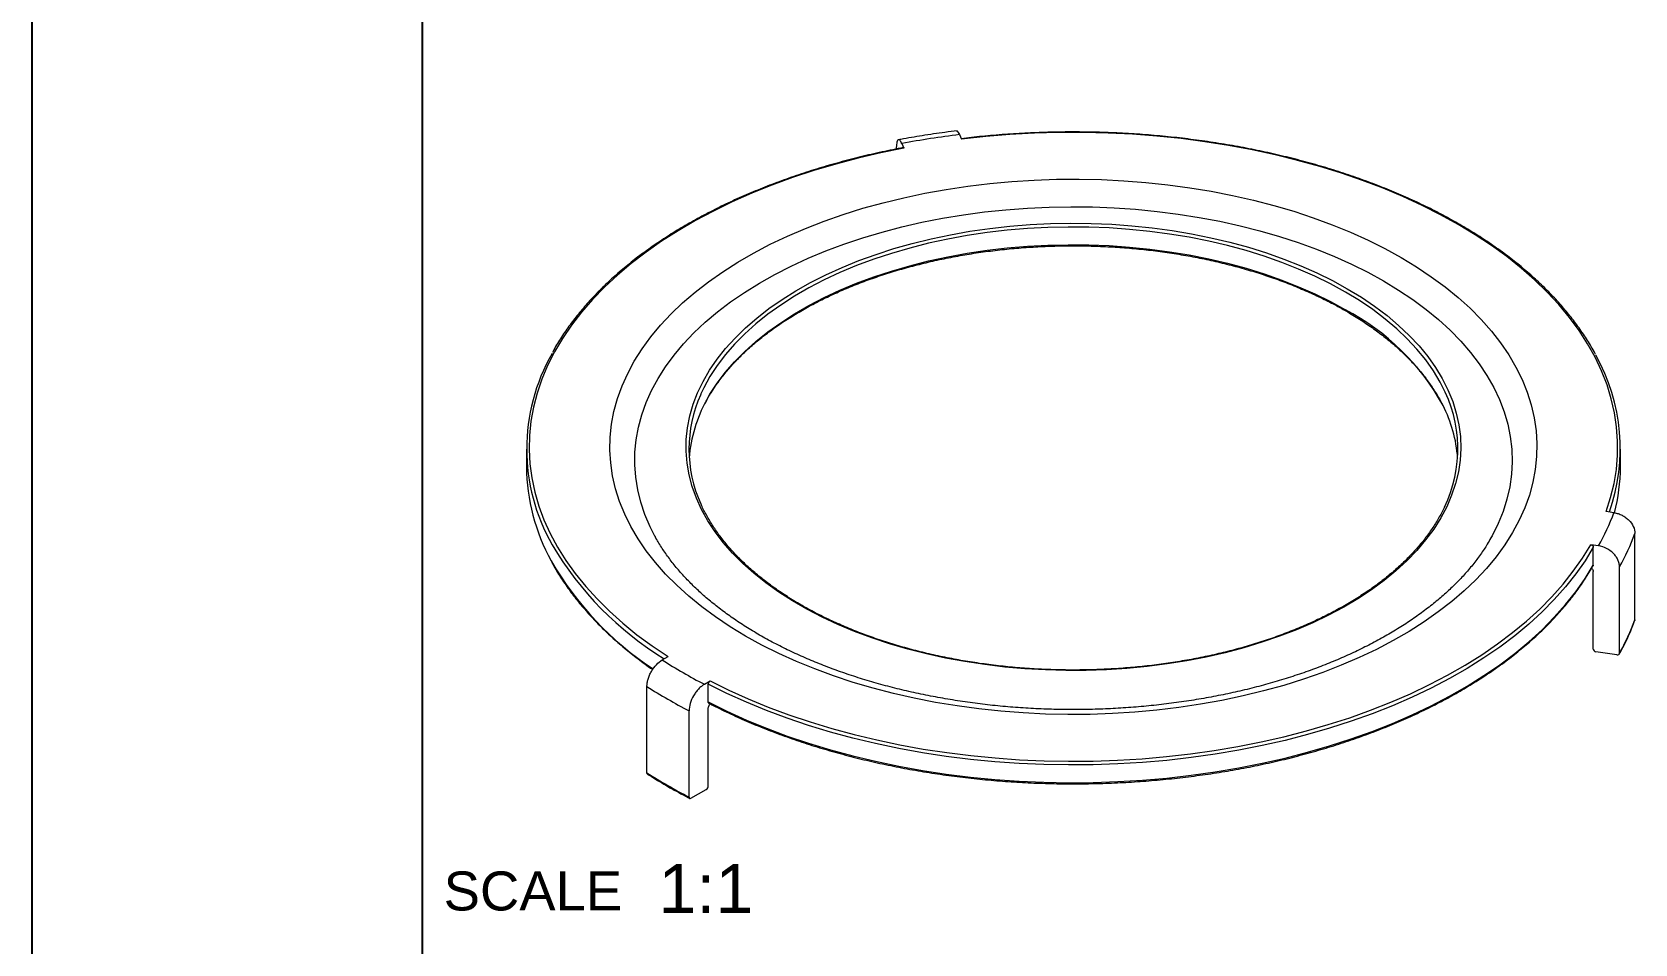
# Model space of a CAD drawing. Header units: millimetres. Extents: x 4510 to 4691, y 1198 to 1451.
# Drawn here: x 4510.4 to 4584.4, y 1249.2 to 1291.3 of the extents above; entities that cross this region are included whole.
import ezdxf
from ezdxf.enums import TextEntityAlignment as Align

# ---------------------------------------------------------------- set-up
doc = ezdxf.new("R2010")
doc.units = ezdxf.units.MM
doc.styles.get("Standard").update_dxf_attribs({"font": 'arial.ttf'})

msp = doc.modelspace()

# ---------------------------------------------------------------- linework, layer by layer
at = {"color": 135, "lineweight": 25}
msp.add_line((4510.431, 1197.901), (4510.431, 1450.801), dxfattribs=at)
msp.add_line((4528.431, 1446.301), (4528.431, 1202.401))
at = {"color": 7, "linetype": 'Continuous', "lineweight": 15}
for p, q in [((4550.579, 1286.163), (4550.676, 1285.953)), ((4553.235, 1286.574), (4553.332, 1286.364)), ((4533.247, 1272.068), (4533.247, 1271.251)), ((4583.747, 1271.251), (4583.747, 1272.068)), ((4583.449, 1269.132), (4583.086, 1269.188)), ((4584.416, 1264.185), (4584.416, 1268.166)), ((4582.737, 1267.598), (4582.374, 1267.655)), ((4582.495, 1266.717), (4582.495, 1267.534)), ((4583.704, 1262.652), (4583.704, 1266.632)), ((4582.495, 1262.839), (4582.495, 1266.411)), ((4584.416, 1264.185), (4584.41, 1264.157)), ((4539.52, 1262.337), (4539.786, 1262.49)), ((4583.583, 1262.568), (4582.616, 1262.718)), ((4538.812, 1257.131), (4538.812, 1261.112)), ((4541.465, 1261.214), (4541.73, 1261.368)), ((4541.642, 1260.398), (4541.642, 1261.214)), ((4540.757, 1256.008), (4540.757, 1259.989)), ((4541.642, 1256.519), (4541.642, 1260.092)), ((4540.845, 1255.957), (4541.553, 1256.366))]:
    msp.add_line(p, q, dxfattribs=at)
at = {"color": 7, "linetype": 'Continuous', "lineweight": 15, "flags": 128}
for points in [[(4583.086, 1269.188), (4583.294, 1269.831), (4583.451, 1270.479), (4583.558, 1271.13), (4583.613, 1271.784), (4583.618, 1272.438), (4583.572, 1273.092), (4583.474, 1273.744), (4583.326, 1274.392), (4583.127, 1275.036), (4582.878, 1275.675), (4582.579, 1276.306), (4582.232, 1276.929), (4581.836, 1277.542), (4581.392, 1278.144), (4580.902, 1278.734), (4580.367, 1279.31), (4579.787, 1279.872), (4579.163, 1280.419), (4578.498, 1280.948), (4577.792, 1281.46), (4577.047, 1281.953), (4576.263, 1282.426), (4575.444, 1282.878), (4574.59, 1283.308), (4573.704, 1283.716), (4572.787, 1284.1), (4571.84, 1284.46), (4570.866, 1284.795), (4569.868, 1285.104), (4568.846, 1285.387), (4567.803, 1285.643), (4566.741, 1285.871), (4565.662, 1286.072), (4564.569, 1286.244), (4563.463, 1286.388), (4562.347, 1286.503), (4561.224, 1286.588), (4560.095, 1286.645), (4558.962, 1286.672), (4557.829, 1286.669), (4556.697, 1286.637), (4555.569, 1286.575), (4554.447, 1286.484), (4553.332, 1286.364)], [(4550.676, 1285.953), (4549.607, 1285.736), (4548.557, 1285.491), (4547.526, 1285.218), (4546.518, 1284.919), (4545.534, 1284.594), (4544.577, 1284.244), (4543.648, 1283.87), (4542.749, 1283.471), (4541.882, 1283.05), (4541.049, 1282.606), (4540.252, 1282.141), (4539.491, 1281.656), (4538.77, 1281.152), (4538.088, 1280.629), (4537.448, 1280.089), (4536.851, 1279.533), (4536.298, 1278.962), (4535.79, 1278.377), (4535.328, 1277.78), (4534.913, 1277.171), (4534.546, 1276.552), (4534.228, 1275.924), (4533.96, 1275.288), (4533.741, 1274.646), (4533.573, 1273.999), (4533.455, 1273.348), (4533.389, 1272.695), (4533.373, 1272.041), (4533.409, 1271.387), (4533.496, 1270.735), (4533.633, 1270.085), (4533.821, 1269.44), (4534.06, 1268.801), (4534.348, 1268.168), (4534.685, 1267.543), (4535.07, 1266.928), (4535.504, 1266.323), (4535.984, 1265.731), (4536.51, 1265.151), (4537.08, 1264.586), (4537.695, 1264.036), (4538.351, 1263.503), (4539.049, 1262.987), (4539.786, 1262.49)], [(4573.626, 1280.903), (4574.34, 1280.471), (4575.016, 1280.02), (4575.654, 1279.55), (4576.251, 1279.063), (4576.807, 1278.56), (4577.321, 1278.041), (4577.79, 1277.51), (4578.215, 1276.965), (4578.593, 1276.41), (4578.924, 1275.844), (4579.208, 1275.27), (4579.443, 1274.689), (4579.63, 1274.102), (4579.767, 1273.51), (4579.854, 1272.915), (4579.891, 1272.319), (4579.879, 1271.722), (4579.817, 1271.126), (4579.704, 1270.533), (4579.543, 1269.943), (4579.332, 1269.359), (4579.072, 1268.781), (4578.764, 1268.211), (4578.41, 1267.651), (4578.008, 1267.101), (4577.561, 1266.562), (4577.069, 1266.037), (4576.535, 1265.526), (4575.958, 1265.031), (4575.34, 1264.552), (4574.683, 1264.091), (4573.988, 1263.649), (4573.256, 1263.227), (4572.491, 1262.826), (4571.692, 1262.447), (4570.863, 1262.09), (4570.005, 1261.757), (4569.12, 1261.448), (4568.211, 1261.164), (4567.278, 1260.906), (4566.326, 1260.675), (4565.354, 1260.47), (4564.367, 1260.292), (4563.366, 1260.142), (4562.354, 1260.021), (4561.333, 1259.927), (4560.305, 1259.862), (4559.273, 1259.826), (4558.239, 1259.819), (4557.206, 1259.841), (4556.175, 1259.891), (4555.15, 1259.97), (4554.133, 1260.078), (4553.126, 1260.214), (4552.132, 1260.378), (4551.153, 1260.569), (4550.19, 1260.787), (4549.247, 1261.032), (4548.326, 1261.303), (4547.429, 1261.6), (4546.557, 1261.921), (4545.713, 1262.266), (4544.899, 1262.634), (4544.117, 1263.024), (4543.368, 1263.436), (4542.655, 1263.868), (4541.979, 1264.32), (4541.341, 1264.789), (4540.744, 1265.277), (4540.187, 1265.78), (4539.674, 1266.298), (4539.205, 1266.83), (4538.78, 1267.374), (4538.402, 1267.93), (4538.071, 1268.495), (4537.787, 1269.069), (4537.552, 1269.65), (4537.365, 1270.238), (4537.228, 1270.829), (4537.141, 1271.424), (4537.103, 1272.02), (4537.116, 1272.617), (4537.178, 1273.213), (4537.29, 1273.807), (4537.452, 1274.396), (4537.663, 1274.98), (4537.923, 1275.558), (4538.23, 1276.128), (4538.585, 1276.689), (4538.987, 1277.239), (4539.434, 1277.777), (4539.925, 1278.302), (4540.46, 1278.813), (4541.037, 1279.308), (4541.655, 1279.787), (4542.312, 1280.248), (4543.007, 1280.69), (4543.738, 1281.112), (4544.504, 1281.513), (4545.302, 1281.893), (4546.131, 1282.249), (4546.989, 1282.582), (4547.874, 1282.891), (4548.784, 1283.175), (4549.716, 1283.433), (4550.669, 1283.665), (4551.64, 1283.87), (4552.628, 1284.047), (4553.628, 1284.197), (4554.641, 1284.319), (4555.662, 1284.412), (4556.69, 1284.477), (4557.722, 1284.513), (4558.756, 1284.52), (4559.789, 1284.499), (4560.82, 1284.448), (4561.844, 1284.369), (4562.861, 1284.261), (4563.868, 1284.126), (4564.863, 1283.962), (4565.842, 1283.771), (4566.804, 1283.552), (4567.747, 1283.307), (4568.669, 1283.036), (4569.566, 1282.74), (4570.438, 1282.419), (4571.282, 1282.074), (4572.096, 1281.706), (4572.878, 1281.315), (4573.626, 1280.903)], [(4539.179, 1268.052), (4538.959, 1268.485), (4538.72, 1269.047), (4538.529, 1269.614), (4538.387, 1270.187), (4538.294, 1270.763), (4538.251, 1271.34), (4538.257, 1271.919), (4538.313, 1272.496), (4538.418, 1273.071), (4538.572, 1273.643), (4538.775, 1274.209), (4539.026, 1274.769), (4539.325, 1275.321), (4539.671, 1275.863), (4540.063, 1276.396), (4540.5, 1276.916), (4540.981, 1277.423), (4541.505, 1277.916), (4542.071, 1278.393), (4542.676, 1278.854), (4543.321, 1279.297), (4544.002, 1279.721), (4544.72, 1280.124), (4545.47, 1280.507), (4546.253, 1280.868), (4547.066, 1281.206), (4547.906, 1281.521), (4548.773, 1281.811), (4549.663, 1282.076), (4550.575, 1282.316), (4551.506, 1282.529), (4552.455, 1282.715), (4553.418, 1282.874), (4554.393, 1283.005), (4555.379, 1283.108), (4556.372, 1283.183), (4557.371, 1283.229), (4558.372, 1283.247), (4559.374, 1283.236), (4560.373, 1283.197), (4561.368, 1283.129), (4562.356, 1283.033), (4563.334, 1282.909), (4564.301, 1282.757), (4565.253, 1282.578), (4566.189, 1282.371), (4567.106, 1282.138), (4568.002, 1281.88), (4568.874, 1281.596), (4569.722, 1281.287), (4570.541, 1280.955), (4571.332, 1280.6), (4572.091, 1280.222), (4572.816, 1279.823)], [(4571.14, 1279.466), (4571.789, 1279.071), (4572.402, 1278.656), (4572.975, 1278.224), (4573.509, 1277.774), (4574, 1277.309), (4574.449, 1276.829), (4574.853, 1276.337), (4575.211, 1275.833), (4575.523, 1275.319), (4575.787, 1274.795), (4576.003, 1274.265), (4576.171, 1273.729), (4576.289, 1273.188), (4576.357, 1272.645), (4576.376, 1272.1), (4576.345, 1271.555), (4576.264, 1271.012), (4576.133, 1270.473), (4575.954, 1269.938), (4575.726, 1269.409), (4575.449, 1268.888), (4575.126, 1268.376), (4574.756, 1267.875), (4574.341, 1267.385), (4573.882, 1266.909), (4573.379, 1266.448), (4572.836, 1266.003), (4572.252, 1265.574), (4571.63, 1265.164), (4570.972, 1264.774), (4570.278, 1264.404), (4569.552, 1264.056), (4568.795, 1263.731), (4568.009, 1263.429), (4567.197, 1263.151), (4566.361, 1262.899), (4565.502, 1262.672), (4564.625, 1262.472), (4563.73, 1262.299), (4562.82, 1262.153), (4561.899, 1262.035), (4560.967, 1261.946), (4560.029, 1261.885), (4559.087, 1261.852), (4558.143, 1261.849), (4557.201, 1261.874), (4556.261, 1261.928), (4555.328, 1262.01), (4554.404, 1262.121), (4553.491, 1262.26), (4552.592, 1262.426), (4551.71, 1262.619), (4550.847, 1262.84), (4550.004, 1263.086), (4549.186, 1263.357), (4548.393, 1263.653), (4547.629, 1263.973), (4546.895, 1264.315), (4546.193, 1264.68), (4545.526, 1265.065), (4544.895, 1265.47), (4544.301, 1265.894), (4543.747, 1266.335), (4543.235, 1266.793), (4542.765, 1267.265), (4542.338, 1267.751), (4541.957, 1268.25), (4541.622, 1268.759), (4541.334, 1269.278), (4541.093, 1269.805), (4540.902, 1270.338), (4540.759, 1270.877), (4540.666, 1271.419), (4540.622, 1271.964), (4540.628, 1272.509), (4540.684, 1273.052), (4540.79, 1273.594), (4540.945, 1274.131), (4541.149, 1274.663), (4541.401, 1275.189), (4541.701, 1275.705), (4542.048, 1276.212), (4542.441, 1276.707), (4542.878, 1277.19), (4543.359, 1277.659), (4543.882, 1278.113), (4544.446, 1278.55), (4545.049, 1278.969), (4545.689, 1279.369), (4546.366, 1279.749), (4547.076, 1280.108), (4547.817, 1280.445), (4548.589, 1280.759), (4549.388, 1281.049), (4550.213, 1281.314), (4551.061, 1281.554), (4551.929, 1281.767), (4552.816, 1281.954), (4553.718, 1282.114), (4554.634, 1282.245), (4555.561, 1282.349), (4556.496, 1282.424), (4557.436, 1282.471), (4558.379, 1282.489), (4559.323, 1282.478), (4560.264, 1282.439), (4561.201, 1282.371), (4562.13, 1282.274), (4563.049, 1282.149), (4563.955, 1281.997), (4564.846, 1281.817), (4565.719, 1281.61), (4566.572, 1281.377), (4567.403, 1281.118), (4568.208, 1280.834), (4568.987, 1280.526), (4569.737, 1280.195), (4570.455, 1279.841), (4571.14, 1279.466)], [(4572.816, 1279.823), (4573.507, 1279.405), (4574.161, 1278.966), (4574.776, 1278.51), (4575.352, 1278.037), (4575.886, 1277.548), (4576.378, 1277.044), (4576.827, 1276.527), (4577.23, 1275.997), (4577.587, 1275.457), (4577.898, 1274.907), (4578.161, 1274.35), (4578.376, 1273.785), (4578.543, 1273.214), (4578.66, 1272.64), (4578.728, 1272.063), (4578.747, 1271.485), (4578.716, 1270.907), (4578.636, 1270.331), (4578.506, 1269.757), (4578.327, 1269.188), (4578.1, 1268.625), (4577.825, 1268.069), (4577.768, 1267.965)], [(4582.495, 1267.534), (4582.116, 1266.914), (4581.689, 1266.304), (4581.215, 1265.706), (4580.695, 1265.121), (4580.13, 1264.55), (4579.52, 1263.994), (4578.868, 1263.455), (4578.174, 1262.933), (4577.441, 1262.43), (4576.668, 1261.946), (4575.859, 1261.484), (4575.014, 1261.042), (4574.136, 1260.623), (4573.226, 1260.228), (4572.286, 1259.856), (4571.317, 1259.51), (4570.323, 1259.189), (4569.305, 1258.894), (4568.264, 1258.626), (4567.204, 1258.385), (4566.126, 1258.172), (4565.033, 1257.988), (4563.926, 1257.832), (4562.808, 1257.705), (4561.681, 1257.607), (4560.548, 1257.539), (4559.411, 1257.501), (4558.272, 1257.492), (4557.133, 1257.512), (4555.997, 1257.563), (4554.866, 1257.643), (4553.743, 1257.752), (4552.629, 1257.89), (4551.527, 1258.058), (4550.439, 1258.253), (4549.368, 1258.477), (4548.316, 1258.729), (4547.284, 1259.007), (4546.275, 1259.313), (4545.29, 1259.644), (4544.333, 1260.001), (4543.405, 1260.382), (4542.507, 1260.787), (4541.642, 1261.214)], [(4541.73, 1261.368), (4542.591, 1260.942), (4543.484, 1260.539), (4544.408, 1260.16), (4545.361, 1259.806), (4546.34, 1259.476), (4547.344, 1259.173), (4548.37, 1258.896), (4549.418, 1258.646), (4550.483, 1258.423), (4551.565, 1258.228), (4552.661, 1258.062), (4553.769, 1257.924), (4554.887, 1257.816), (4556.012, 1257.736), (4557.142, 1257.686), (4558.275, 1257.666), (4559.408, 1257.675), (4560.539, 1257.713), (4561.666, 1257.781), (4562.787, 1257.878), (4563.899, 1258.005), (4565, 1258.16), (4566.088, 1258.343), (4567.16, 1258.555), (4568.215, 1258.794), (4569.25, 1259.061), (4570.263, 1259.354), (4571.252, 1259.673), (4572.216, 1260.018), (4573.151, 1260.388), (4574.056, 1260.781), (4574.93, 1261.198), (4575.77, 1261.637), (4576.576, 1262.097), (4577.344, 1262.578), (4578.074, 1263.078), (4578.765, 1263.597), (4579.414, 1264.134), (4580.02, 1264.686), (4580.583, 1265.254), (4581.1, 1265.836), (4581.572, 1266.431), (4581.997, 1267.038), (4582.374, 1267.655)], [(4541.642, 1260.398), (4542.507, 1259.97), (4543.405, 1259.565), (4544.333, 1259.184), (4545.29, 1258.827), (4546.275, 1258.496), (4547.284, 1258.191), (4548.316, 1257.912), (4549.368, 1257.661), (4550.439, 1257.437), (4551.527, 1257.241), (4552.629, 1257.074), (4553.743, 1256.935), (4554.866, 1256.826), (4555.997, 1256.746), (4557.133, 1256.696), (4558.272, 1256.675), (4559.411, 1256.684), (4560.548, 1256.723), (4561.681, 1256.791), (4562.808, 1256.889), (4563.926, 1257.015), (4565.033, 1257.171), (4566.126, 1257.356), (4567.204, 1257.569), (4568.264, 1257.809), (4569.305, 1258.077), (4570.323, 1258.372), (4571.317, 1258.693), (4572.286, 1259.04), (4573.226, 1259.411), (4574.136, 1259.807), (4575.014, 1260.226), (4575.859, 1260.667), (4576.668, 1261.13), (4577.441, 1261.613), (4578.174, 1262.116), (4578.868, 1262.638), (4579.52, 1263.177), (4580.13, 1263.733), (4580.695, 1264.304), (4581.215, 1264.889), (4581.689, 1265.487), (4582.116, 1266.097), (4582.495, 1266.717)]]:
    msp.add_lwpolyline(points, dxfattribs=at)
at = {"color": 8, "linetype": 'Continuous', "lineweight": 15, "flags": 128}
for points in [[(4575.492, 1275.024), (4575.422, 1275.154), (4575.113, 1275.67), (4574.757, 1276.176), (4574.355, 1276.669), (4573.909, 1277.15), (4573.418, 1277.616), (4572.885, 1278.067), (4572.312, 1278.5), (4571.699, 1278.916), (4571.049, 1279.312), (4570.363, 1279.687), (4569.643, 1280.041), (4568.892, 1280.372), (4568.112, 1280.679), (4567.304, 1280.963), (4566.471, 1281.221), (4565.616, 1281.453), (4564.741, 1281.658), (4563.847, 1281.836), (4562.939, 1281.987), (4562.018, 1282.109), (4561.087, 1282.203), (4560.149, 1282.268), (4559.206, 1282.305), (4558.261, 1282.312), (4557.317, 1282.29), (4556.376, 1282.239), (4555.441, 1282.16), (4554.515, 1282.052), (4553.6, 1281.915), (4552.699, 1281.751), (4551.814, 1281.559), (4550.948, 1281.34), (4550.104, 1281.095), (4549.284, 1280.824), (4548.489, 1280.529), (4547.723, 1280.209), (4546.988, 1279.867), (4546.285, 1279.502), (4545.617, 1279.116), (4544.985, 1278.71), (4544.391, 1278.286), (4543.838, 1277.844), (4543.326, 1277.385), (4542.857, 1276.911), (4542.433, 1276.424), (4542.054, 1275.924), (4541.721, 1275.413), (4541.436, 1274.893), (4541.292, 1274.585)], [(4541.558, 1274.313), (4541.721, 1274.599), (4542.054, 1275.109), (4542.433, 1275.609), (4542.857, 1276.096), (4543.326, 1276.57), (4543.838, 1277.029), (4544.391, 1277.471), (4544.985, 1277.896), (4545.617, 1278.301), (4546.285, 1278.687), (4546.988, 1279.052), (4547.723, 1279.394), (4548.489, 1279.714), (4549.284, 1280.009), (4550.104, 1280.28), (4550.948, 1280.525), (4551.814, 1280.744), (4552.699, 1280.936), (4553.6, 1281.1), (4554.515, 1281.237), (4555.441, 1281.345), (4556.376, 1281.424), (4557.317, 1281.475), (4558.261, 1281.497), (4559.206, 1281.49), (4560.149, 1281.453), (4561.087, 1281.388), (4562.018, 1281.294), (4562.939, 1281.172), (4563.847, 1281.021), (4564.741, 1280.843), (4565.616, 1280.638), (4566.471, 1280.406), (4567.304, 1280.148), (4568.112, 1279.865), (4568.892, 1279.557), (4569.643, 1279.226), (4570.363, 1278.872), (4571.049, 1278.497)]]:
    msp.add_lwpolyline(points, dxfattribs=at)
at = {"color": 7, "linetype": 'Continuous', "lineweight": 15}
for centre, radius, start, end in [((4558.205, 1245.651), 41.223, 96.92477, 100.66131), ((4542.155, 1272.068), 8.894, 150.23778, 209.79496), ((4574.941, 1272.082), 8.798, 340.63247, 29.40662), ((4570.043, 1272.07), 6.198, 334.27722, 28.46617), ((4546.896, 1272.066), 6.144, 155.79384, 204.32439), ((4547.251, 1271.157), 6.509, 150.99809, 175.58168), ((4569.846, 1271.181), 6.405, 4.27517, 26.91852), ((4542.33, 1271.327), 9.083, 180.47724, 209.04772), ((4575.171, 1271.26), 8.576, 345.60069, 359.93951), ((4573.806, 1272.676), 10.273, 330.38173, 339.82134), ((4574.408, 1271.879), 10.675, 330.55988, 339.6432), ((4574.408, 1267.899), 10.675, 330.55988, 339.6432), ((4552.495, 1282.567), 24.034, 237.32532, 242.68006), ((4552.259, 1282.16), 24.977, 237.42649, 242.57889), ((4552.259, 1278.179), 24.977, 237.42649, 242.57889)]:
    msp.add_arc(centre, radius, start, end, dxfattribs=at)
at = {"color": 8, "linetype": 'Continuous', "lineweight": 15}
for centre, radius, start, end in [((4565.94, 1268.772), 10.985, 28.90048, 62.28877), ((4547.547, 1275.383), 15.223, 210.53952, 238.59091), ((4547.297, 1274.364), 14.902, 209.98608, 236.61916)]:
    msp.add_arc(centre, radius, start, end, dxfattribs=at)
at = {"color": 7, "linetype": 'Continuous', "lineweight": 15}
for points, knots in [([(4553.131, 1286.752), (4552.944, 1286.728), (4552.401, 1286.66), (4551.531, 1286.531), (4550.803, 1286.406), (4550.427, 1286.335), (4550.378, 1286.326)], [0, 0, 0, 0, 0.201743, 0.583786, 0.945841, 1, 1, 1, 1]), ([(4553.085, 1286.737), (4553.089, 1286.741), (4553.114, 1286.761), (4553.168, 1286.702), (4553.216, 1286.61), (4553.235, 1286.574)], [0, 0, 0, 0, 0.1042059, 0.6431326, 1, 1, 1, 1]), ([(4582.594, 1276.439), (4582.585, 1276.458), (4582.476, 1276.674), (4582.227, 1277.08), (4581.846, 1277.656), (4581.418, 1278.22), (4580.951, 1278.774), (4580.444, 1279.316), (4579.899, 1279.845), (4579.315, 1280.361), (4578.694, 1280.861), (4578.037, 1281.346), (4577.346, 1281.814), (4576.621, 1282.265), (4575.865, 1282.698), (4575.077, 1283.111), (4574.26, 1283.506), (4573.416, 1283.879), (4572.545, 1284.232), (4571.649, 1284.564), (4570.73, 1284.873), (4569.789, 1285.16), (4568.829, 1285.423), (4567.85, 1285.663), (4566.855, 1285.878), (4565.845, 1286.069), (4564.822, 1286.236), (4563.787, 1286.377), (4562.744, 1286.493), (4561.693, 1286.584), (4560.636, 1286.649), (4559.575, 1286.688), (4558.513, 1286.701), (4557.451, 1286.689), (4556.39, 1286.65), (4555.333, 1286.586), (4554.306, 1286.5), (4553.636, 1286.423), (4553.314, 1286.386)], [0, 0, 0, 0, 0.002742, 0.031231, 0.059736, 0.088255, 0.116786, 0.145328, 0.173878, 0.202434, 0.230995, 0.259559, 0.288125, 0.316692, 0.34526, 0.373827, 0.402392, 0.430957, 0.45952, 0.488082, 0.516643, 0.545201, 0.573759, 0.602315, 0.63087, 0.659424, 0.687977, 0.716529, 0.74508, 0.773631, 0.802181, 0.830731, 0.85928, 0.88783, 0.91638, 0.94493, 0.97348, 1, 1, 1, 1]), ([(4550.657, 1285.974), (4550.576, 1285.959), (4550.158, 1285.881), (4549.412, 1285.723), (4548.428, 1285.49), (4547.463, 1285.233), (4546.516, 1284.953), (4545.591, 1284.649), (4544.689, 1284.324), (4543.811, 1283.977), (4542.96, 1283.609), (4542.135, 1283.22), (4541.34, 1282.811), (4540.574, 1282.383), (4539.841, 1281.937), (4539.14, 1281.474), (4538.474, 1280.993), (4537.843, 1280.497), (4537.249, 1279.985), (4536.693, 1279.459), (4536.175, 1278.92), (4535.697, 1278.369), (4535.258, 1277.807), (4534.865, 1277.233), (4534.595, 1276.804), (4534.469, 1276.564), (4534.447, 1276.521)], [0, 0, 0, 0, 0.010736, 0.055247, 0.099762, 0.144278, 0.188797, 0.233319, 0.277843, 0.322369, 0.366898, 0.41143, 0.455965, 0.500502, 0.54504, 0.589581, 0.634121, 0.678661, 0.723199, 0.767733, 0.81226, 0.856778, 0.901285, 0.945776, 0.990248, 1, 1, 1, 1]), ([(4550.579, 1286.163), (4550.562, 1286.2), (4550.545, 1286.231), (4550.512, 1286.281), (4550.495, 1286.301), (4550.464, 1286.328), (4550.449, 1286.335), (4550.421, 1286.336), (4550.408, 1286.33), (4550.372, 1286.295), (4550.353, 1286.246), (4550.327, 1286.105), (4550.32, 1286.013), (4550.32, 1285.905)], [0, 0, 0, 0, 0.125, 0.125, 0.25, 0.25, 0.375, 0.375, 0.5, 0.5, 0.75, 0.75, 1, 1, 1, 1]), ([(4550.657, 1285.974), (4550.658, 1285.974), (4550.661, 1285.977), (4550.668, 1285.969), (4550.674, 1285.958), (4550.676, 1285.953)], [0, 0, 0, 0, 0.111037, 0.645776, 1, 1, 1, 1]), ([(4541.553, 1274.274), (4541.571, 1274.31), (4541.672, 1274.509), (4541.898, 1274.864), (4542.231, 1275.337), (4542.609, 1275.799), (4543.026, 1276.251), (4543.482, 1276.689), (4543.976, 1277.115), (4544.506, 1277.525), (4545.071, 1277.92), (4545.671, 1278.299), (4546.302, 1278.659), (4546.964, 1279.001), (4547.656, 1279.324), (4548.374, 1279.627), (4549.119, 1279.908), (4549.886, 1280.168), (4550.676, 1280.405), (4551.486, 1280.619), (4552.313, 1280.81), (4553.156, 1280.976), (4554.012, 1281.118), (4554.88, 1281.235), (4555.756, 1281.327), (4556.64, 1281.393), (4557.528, 1281.434), (4558.419, 1281.449), (4559.31, 1281.439), (4560.199, 1281.402), (4561.084, 1281.34), (4561.962, 1281.253), (4562.832, 1281.14), (4563.69, 1281.003), (4564.536, 1280.84), (4565.366, 1280.654), (4566.178, 1280.444), (4566.972, 1280.211), (4567.744, 1279.955), (4568.492, 1279.677), (4569.215, 1279.378), (4569.911, 1279.059), (4570.532, 1278.746), (4570.909, 1278.533), (4571.074, 1278.439)], [0, 0, 0, 0, 0.005337, 0.029798, 0.054235, 0.078655, 0.103059, 0.127451, 0.151836, 0.176215, 0.200591, 0.224965, 0.249339, 0.273714, 0.29809, 0.322467, 0.346847, 0.371228, 0.395612, 0.419998, 0.444386, 0.468775, 0.493166, 0.517558, 0.541952, 0.566346, 0.590741, 0.615136, 0.639532, 0.663927, 0.688322, 0.712716, 0.73711, 0.761502, 0.785893, 0.810282, 0.834669, 0.859054, 0.883437, 0.907817, 0.932195, 0.95657, 0.980943, 1, 1, 1, 1]), ([(4571.074, 1278.439), (4571.184, 1278.375), (4571.5, 1278.19), (4572, 1277.869), (4572.561, 1277.472), (4573.086, 1277.06), (4573.574, 1276.633), (4574.025, 1276.193), (4574.436, 1275.741), (4574.808, 1275.277), (4575.137, 1274.804), (4575.39, 1274.393), (4575.515, 1274.137), (4575.56, 1274.044)], [0, 0, 0, 0, 0.05208, 0.151113, 0.250148, 0.349183, 0.448223, 0.547275, 0.64635, 0.745459, 0.844616, 0.943836, 1, 1, 1, 1]), ([(4545.92, 1264.878), (4545.811, 1264.942), (4545.494, 1265.127), (4544.995, 1265.448), (4544.434, 1265.845), (4543.909, 1266.257), (4543.42, 1266.684), (4542.97, 1267.124), (4542.558, 1267.576), (4542.187, 1268.04), (4541.855, 1268.513), (4541.569, 1268.995), (4541.383, 1269.348), (4541.305, 1269.541), (4541.294, 1269.568)], [0, 0, 0, 0, 0.049146, 0.1426, 0.236056, 0.329511, 0.422972, 0.516444, 0.609938, 0.703463, 0.797034, 0.890665, 0.98437, 1, 1, 1, 1]), ([(4575.634, 1269.414), (4575.554, 1269.254), (4575.394, 1268.931), (4575.099, 1268.453), (4574.763, 1267.98), (4574.386, 1267.518), (4573.969, 1267.066), (4573.513, 1266.628), (4573.019, 1266.202), (4572.489, 1265.792), (4571.923, 1265.397), (4571.324, 1265.019), (4570.693, 1264.658), (4570.03, 1264.316), (4569.339, 1263.993), (4568.62, 1263.691), (4567.876, 1263.409), (4567.108, 1263.149), (4566.319, 1262.912), (4565.509, 1262.698), (4564.682, 1262.508), (4563.839, 1262.341), (4562.983, 1262.199), (4562.115, 1262.082), (4561.238, 1261.99), (4560.355, 1261.924), (4559.466, 1261.883), (4558.575, 1261.868), (4557.684, 1261.878), (4556.795, 1261.915), (4555.911, 1261.977), (4555.032, 1262.064), (4554.163, 1262.177), (4553.305, 1262.314), (4552.459, 1262.477), (4551.629, 1262.663), (4550.816, 1262.873), (4550.023, 1263.106), (4549.251, 1263.362), (4548.503, 1263.64), (4547.779, 1263.939), (4547.083, 1264.258), (4546.463, 1264.571), (4546.086, 1264.784), (4545.92, 1264.878)], [0, 0, 0, 0, 0.023484, 0.047497, 0.071489, 0.095463, 0.119422, 0.14337, 0.167309, 0.191243, 0.215175, 0.239104, 0.263034, 0.286964, 0.310895, 0.334828, 0.358763, 0.382699, 0.406638, 0.430579, 0.454522, 0.478466, 0.502412, 0.52636, 0.550308, 0.574257, 0.598207, 0.622158, 0.646108, 0.670058, 0.694008, 0.717958, 0.741906, 0.765853, 0.789799, 0.813743, 0.837685, 0.861625, 0.885563, 0.909499, 0.933432, 0.957363, 0.981291, 1, 1, 1, 1]), ([(4583.449, 1269.132), (4583.512, 1269.122), (4583.575, 1269.107), (4583.699, 1269.067), (4583.76, 1269.042), (4583.877, 1268.983), (4583.933, 1268.95), (4584.038, 1268.874), (4584.087, 1268.832), (4584.221, 1268.698), (4584.293, 1268.596), (4584.39, 1268.385), (4584.416, 1268.274), (4584.416, 1268.166)], [0, 0, 0, 0, 0.125, 0.125, 0.25, 0.25, 0.375, 0.375, 0.5, 0.5, 0.75, 0.75, 1, 1, 1, 1]), ([(4577.762, 1267.964), (4577.71, 1267.87), (4577.569, 1267.615), (4577.292, 1267.202), (4576.936, 1266.73), (4576.54, 1266.266), (4576.105, 1265.811), (4575.632, 1265.368), (4575.122, 1264.935), (4574.575, 1264.515), (4573.993, 1264.107), (4573.377, 1263.715), (4572.727, 1263.337), (4572.046, 1262.976), (4571.334, 1262.631), (4570.593, 1262.305), (4569.825, 1261.999), (4569.031, 1261.712), (4568.213, 1261.445), (4567.373, 1261.2), (4566.513, 1260.978), (4565.634, 1260.777), (4564.739, 1260.6), (4563.83, 1260.447), (4562.909, 1260.318), (4561.977, 1260.214), (4561.038, 1260.134), (4560.092, 1260.079), (4559.143, 1260.049), (4558.193, 1260.045), (4557.243, 1260.065), (4556.296, 1260.111), (4555.354, 1260.182), (4554.419, 1260.278), (4553.493, 1260.398), (4552.579, 1260.543), (4551.679, 1260.711), (4550.794, 1260.903), (4549.926, 1261.118), (4549.078, 1261.356), (4548.252, 1261.614), (4547.449, 1261.894), (4546.671, 1262.194), (4545.921, 1262.514), (4545.198, 1262.851), (4544.506, 1263.206), (4543.846, 1263.578), (4543.218, 1263.965), (4542.625, 1264.367), (4542.067, 1264.781), (4541.545, 1265.208), (4541.061, 1265.645), (4540.615, 1266.093), (4540.208, 1266.549), (4539.839, 1267.013), (4539.514, 1267.484), (4539.297, 1267.828), (4539.201, 1268.015), (4539.187, 1268.043)], [0, 0, 0, 0, 0.010865, 0.0295, 0.048, 0.066393, 0.084706, 0.10296, 0.121174, 0.139363, 0.157539, 0.17571, 0.193881, 0.212058, 0.230243, 0.248439, 0.266648, 0.28487, 0.303106, 0.321355, 0.339616, 0.357889, 0.376172, 0.394465, 0.412767, 0.431075, 0.449389, 0.467707, 0.486028, 0.504351, 0.522675, 0.540996, 0.559315, 0.57763, 0.595939, 0.614241, 0.632534, 0.650818, 0.669091, 0.687352, 0.7056, 0.723833, 0.742052, 0.760255, 0.778442, 0.796615, 0.814774, 0.832921, 0.851059, 0.869194, 0.887329, 0.905473, 0.923636, 0.941832, 0.960078, 0.978395, 0.996808, 1, 1, 1, 1]), ([(4582.374, 1267.655), (4582.406, 1267.65), (4582.437, 1267.634), (4582.482, 1267.589), (4582.495, 1267.561), (4582.495, 1267.534)], [0, 0, 0, 0, 0.5, 0.5, 1, 1, 1, 1]), ([(4583.704, 1266.632), (4583.704, 1266.686), (4583.698, 1266.74), (4583.673, 1266.848), (4583.655, 1266.903), (4583.606, 1267.01), (4583.576, 1267.061), (4583.506, 1267.161), (4583.465, 1267.209), (4583.332, 1267.343), (4583.224, 1267.42), (4582.991, 1267.537), (4582.864, 1267.579), (4582.737, 1267.598)], [0, 0, 0, 0, 0.125, 0.125, 0.25, 0.25, 0.375, 0.375, 0.5, 0.5, 0.75, 0.75, 1, 1, 1, 1]), ([(4534.403, 1266.879), (4534.427, 1266.832), (4534.552, 1266.588), (4534.821, 1266.154), (4535.209, 1265.58), (4535.642, 1265.017), (4536.115, 1264.465), (4536.627, 1263.924), (4537.179, 1263.397), (4537.768, 1262.884), (4538.397, 1262.387), (4538.836, 1262.057), (4539.075, 1261.898), (4539.081, 1261.894)], [0, 0, 0, 0, 0.025907, 0.133642, 0.241436, 0.349282, 0.457175, 0.565105, 0.673065, 0.781049, 0.889049, 0.99706, 1, 1, 1, 1]), ([(4541.67, 1260.34), (4541.734, 1260.307), (4542.061, 1260.137), (4542.672, 1259.843), (4543.514, 1259.467), (4544.383, 1259.112), (4545.277, 1258.779), (4546.194, 1258.468), (4547.133, 1258.18), (4548.093, 1257.915), (4549.07, 1257.673), (4550.064, 1257.456), (4551.073, 1257.263), (4552.095, 1257.095), (4553.129, 1256.951), (4554.172, 1256.833), (4555.222, 1256.741), (4556.279, 1256.674), (4557.339, 1256.633), (4558.401, 1256.618), (4559.464, 1256.628), (4560.525, 1256.665), (4561.582, 1256.727), (4562.634, 1256.815), (4563.678, 1256.928), (4564.713, 1257.067), (4565.738, 1257.231), (4566.749, 1257.419), (4567.746, 1257.632), (4568.727, 1257.87), (4569.689, 1258.13), (4570.632, 1258.415), (4571.554, 1258.721), (4572.452, 1259.05), (4573.325, 1259.401), (4574.173, 1259.773), (4574.993, 1260.165), (4575.783, 1260.577), (4576.543, 1261.008), (4577.272, 1261.457), (4577.966, 1261.923), (4578.627, 1262.406), (4579.252, 1262.905), (4579.84, 1263.419), (4580.39, 1263.947), (4580.901, 1264.488), (4581.373, 1265.042), (4581.803, 1265.606), (4582.176, 1266.151), (4582.386, 1266.512), (4582.483, 1266.678)], [0, 0, 0, 0, 0.005136, 0.026376, 0.047616, 0.068856, 0.090094, 0.111331, 0.132567, 0.153802, 0.175036, 0.196269, 0.217501, 0.238733, 0.259963, 0.281194, 0.302423, 0.323653, 0.344882, 0.366111, 0.38734, 0.408569, 0.429799, 0.451028, 0.472258, 0.493488, 0.514719, 0.535951, 0.557183, 0.578417, 0.599651, 0.620886, 0.642123, 0.663361, 0.6846, 0.70584, 0.727082, 0.748325, 0.769568, 0.790813, 0.812059, 0.833304, 0.854549, 0.875793, 0.897035, 0.918274, 0.939508, 0.960736, 0.981957, 1, 1, 1, 1]), ([(4582.495, 1266.717), (4582.494, 1266.706), (4582.494, 1266.691), (4582.485, 1266.68), (4582.483, 1266.678)], [0, 0, 0, 0, 0.800025, 1, 1, 1, 1]), ([(4582.418, 1266.569), (4582.432, 1266.555), (4582.466, 1266.521), (4582.491, 1266.464), (4582.494, 1266.426), (4582.495, 1266.411)], [0, 0, 0, 0, 0.311752, 0.728072, 1, 1, 1, 1]), ([(4583.687, 1262.6), (4583.745, 1262.706), (4583.914, 1263.012), (4584.168, 1263.535), (4584.332, 1263.955), (4584.416, 1264.17)], [0, 0, 0, 0, 0.205203, 0.593736, 1, 1, 1, 1]), ([(4538.812, 1261.112), (4538.812, 1261.166), (4538.817, 1261.221), (4538.835, 1261.336), (4538.848, 1261.396), (4538.884, 1261.515), (4538.905, 1261.575), (4538.957, 1261.693), (4538.987, 1261.752), (4539.085, 1261.922), (4539.164, 1262.028), (4539.334, 1262.208), (4539.427, 1262.283), (4539.52, 1262.337)], [0, 0, 0, 0, 0.125, 0.125, 0.25, 0.25, 0.375, 0.375, 0.5, 0.5, 0.75, 0.75, 1, 1, 1, 1]), ([(4582.495, 1262.839), (4582.495, 1262.812), (4582.508, 1262.783), (4582.553, 1262.739), (4582.584, 1262.723), (4582.616, 1262.718)], [0, 0, 0, 0, 0.5, 0.5, 1, 1, 1, 1]), ([(4583.583, 1262.568), (4583.615, 1262.563), (4583.646, 1262.57), (4583.691, 1262.6), (4583.704, 1262.625), (4583.704, 1262.652)], [0, 0, 0, 0, 0.5, 0.5, 1, 1, 1, 1]), ([(4541.465, 1261.214), (4541.418, 1261.187), (4541.372, 1261.156), (4541.282, 1261.083), (4541.237, 1261.041), (4541.151, 1260.951), (4541.11, 1260.902), (4541.033, 1260.799), (4540.997, 1260.743), (4540.899, 1260.574), (4540.846, 1260.452), (4540.775, 1260.215), (4540.757, 1260.097), (4540.757, 1259.989)], [0, 0, 0, 0, 0.125, 0.125, 0.25, 0.25, 0.375, 0.375, 0.5, 0.5, 0.75, 0.75, 1, 1, 1, 1]), ([(4541.642, 1261.214), (4541.642, 1261.241), (4541.651, 1261.273), (4541.684, 1261.33), (4541.707, 1261.354), (4541.73, 1261.368)], [0, 0, 0, 0, 0.5, 0.5, 1, 1, 1, 1]), ([(4541.67, 1260.341), (4541.665, 1260.344), (4541.652, 1260.351), (4541.643, 1260.373), (4541.642, 1260.391), (4541.642, 1260.398)], [0, 0, 0, 0, 0.32001, 0.731331, 1, 1, 1, 1]), ([(4541.642, 1260.092), (4541.644, 1260.116), (4541.648, 1260.164), (4541.677, 1260.243), (4541.709, 1260.289), (4541.725, 1260.312)], [0, 0, 0, 0, 0.333619, 0.66723, 1, 1, 1, 1]), ([(4538.837, 1257.076), (4538.833, 1257.079), (4538.822, 1257.085), (4538.814, 1257.106), (4538.812, 1257.124), (4538.812, 1257.131)], [0, 0, 0, 0, 0.265802, 0.709799, 1, 1, 1, 1]), ([(4538.822, 1257.084), (4538.951, 1257.002), (4539.325, 1256.765), (4539.977, 1256.38), (4540.522, 1256.09), (4540.8, 1255.942)], [0, 0, 0, 0, 0.205235, 0.595051, 1, 1, 1, 1]), ([(4541.553, 1256.366), (4541.577, 1256.38), (4541.599, 1256.404), (4541.632, 1256.46), (4541.642, 1256.492), (4541.642, 1256.519)], [0, 0, 0, 0, 0.5, 0.5, 1, 1, 1, 1]), ([(4540.757, 1256.008), (4540.757, 1255.981), (4540.766, 1255.961), (4540.799, 1255.942), (4540.822, 1255.944), (4540.845, 1255.957)], [0, 0, 0, 0, 0.5, 0.5, 1, 1, 1, 1])]:
    msp.add_open_spline(points, degree=3, knots=knots, dxfattribs=at)

# ---------------------------------------------------------------- texts
msp.add_text('SCALE', height=1.8).set_placement((4529.428, 1250.779))
msp.add_attdef('1:1', text='', height=2.25).set_placement((4541.532, 1251.791), align=Align.MIDDLE_CENTER)

doc.saveas('drawing.dxf')
